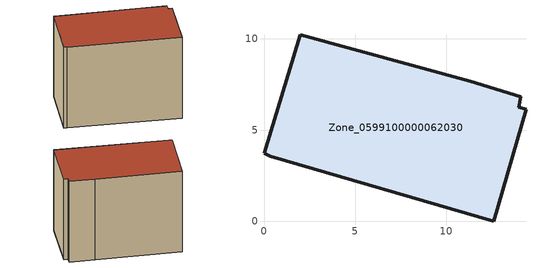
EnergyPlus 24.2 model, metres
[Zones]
Zone_0599100000062030
 floor ground (C_G): 13.96,6.25 14.36,6.13 12.59,0 0.33,3.58 0,3.73 1.98,10.24 11.31,7.68 14.08,6.84 z0
 wall outside (C_F): 1.98,10.24 0,3.73 0.33,3.58 12.59,0 14.36,6.13 13.96,6.25 14.08,6.84 11.31,7.68 1.98,10.24 z0:10.22
 roof outside (C_R): 14.36,6.13 13.96,6.25 14.08,6.84 11.31,7.68 1.98,10.24 0,3.73 0.33,3.58 12.59,0 z10.22
[BUILDING]
Pand.0599100000062030: North Axis=0; Terrain=City; Loads Convergence Tolerance Value=0.04; Temperature Convergence Tolerance Value=0.4; Solar Distribution=FullExterior; Maximum Number of Warmup Days=25; Minimum Number of Warmup Days=1
[Site:Location]
Rotterdam.The.Hague.AP_ZH_NLD Design_Conditions: Latitude=51.96; Longitude=4.45; Time Zone=1; Elevation=-4.5
[SITE:GROUNDTEMPERATURE:BUILDINGSURFACE]
18, 18, 18, 18, 18, 18, 18, 18, 18, 18, 18, 18
[MATERIAL] Thermal Absorptance=0.9; Solar Absorptance=0.7; Visible Absorptance=0.7
Name | Roughness | Thickness | Conductivity | Density | Specific Heat
G.TI.1946 | MediumSmooth | 0.15 | 1 | 540 | 1210
F.TI.1946 | Rough | 0.3 | 0.857143 | 1920 | 840
R.TI.1946 | MediumRough | 0.2 | 0.1 | 1500 | 1000
[CONSTRUCTION]
C_G: G.TI.1946
C_F: F.TI.1946
C_R: R.TI.1946
[ZONE]
Zone_0599100000062030: Type=1; Multiplier=1; Ceiling Height=Autocalculate; Volume=Autocalculate; Floor Area=autocalculate; Part of Total Floor Area=Yes
[ZONEINFILTRATION:DESIGNFLOWRATE]
Infil_Zone_0599100000062030: Zone or ZoneList or Space or SpaceList=Zone_0599100000062030; Schedule=AlwaysOn; Design Flow Rate Calculation Method=Flow/Area; Flow Rate per Floor Area=0.003; Constant Term Coefficient=1; Temperature Term Coefficient=0; Velocity Term Coefficient=0; Velocity Squared Term Coefficient=0
[HVACTEMPLATE:ZONE:IDEALLOADSAIRSYSTEM]
Zone_0599100000062030: Maximum Heating Supply Air Temperature=50; Minimum Cooling Supply Air Temperature=13; Maximum Heating Supply Air Humidity Ratio=0.0156; Minimum Cooling Supply Air Humidity Ratio=0.0077; Heating Limit=NoLimit; Cooling Limit=NoLimit; Dehumidification Control Type=ConstantSensibleHeatRatio; Cooling Sensible Heat Ratio=0.7; Dehumidification Setpoint=60; Humidification Control Type=None; Humidification Setpoint=30; Outdoor Air Method=None; Outdoor Air Flow Rate per Person=0.00944; Outdoor Air Flow Rate per Zone Floor Area=0; Outdoor Air Flow Rate per Zone=0; Demand Controlled Ventilation Type=None; Outdoor Air Economizer Type=NoEconomizer; Heat Recovery Type=None; Sensible Heat Recovery Effectiveness=0.7; Latent Heat Recovery Effectiveness=0.65
[ZONECONTROL:THERMOSTAT]
ThermostatControl_Zone_0599100000062030: Zone or ZoneList=Zone_0599100000062030; Control Type Schedule=DualSetpointControlType; Control 1=Thermostat_Zone_0599100000062030; Temperature Difference Between Cutout And Setpoint=0
[THERMOSTATSETPOINT:DUALSETPOINT]
Thermostat_Zone_0599100000062030: Heating Setpoint Temperature Schedule=HeatingSetpoint_Zone_0599100000062030; Cooling Setpoint Temperature Schedule=CoolingSetpoint_Zone_0599100000062030
[SCHEDULE:COMPACT]
HeatingSetpoint_Zone_0599100000062030: Through: 12/31, For: AllDays, Until: 24:00, 21
CoolingSetpoint_Zone_0599100000062030: Through: 12/31, For: AllDays, Until: 24:00, 24
DualSetpointControlType: Through: 12/31, For: AllDays, Until: 24:00, 4
AlwaysOn: Through: 12/31, For: AllDays, Until: 24:00, 1
